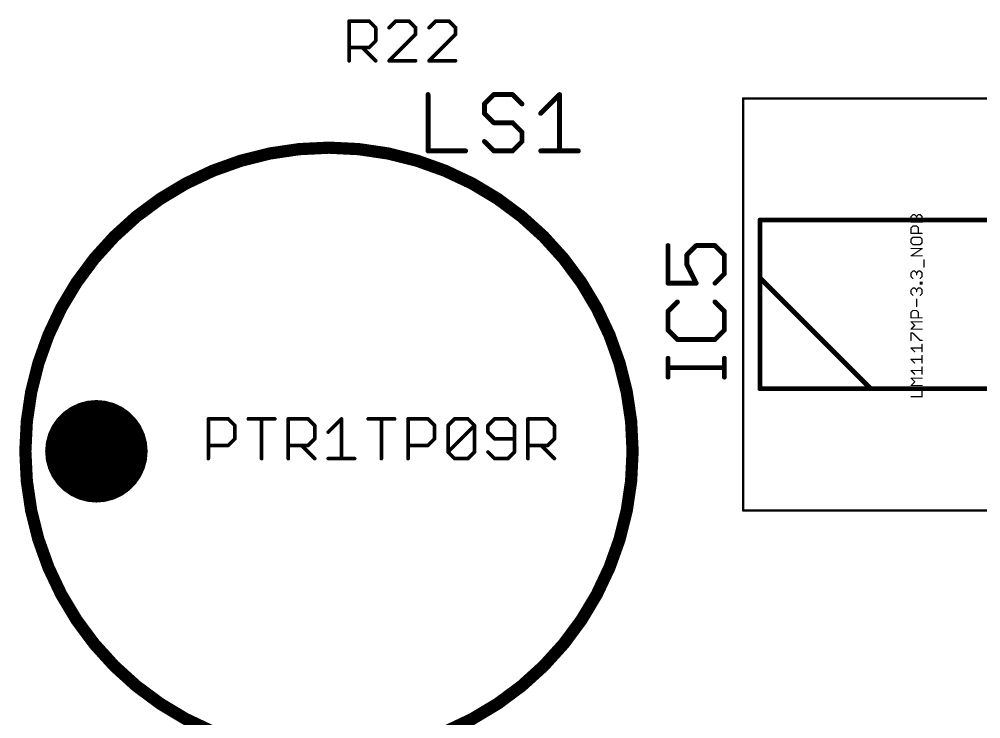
# Model space of a CAD drawing. Extents: x 2 to 123, y -4 to 52.
# Drawn here: x 74.09 to 94.04, y 11.72 to 26.24 of the extents above; entities that cross this region are included whole.
import ezdxf

# ---------------------------------------------------------------- set-up
doc = ezdxf.new("R2010")
doc.units = 0
for name, color, linetype in [('25', 253, 'CONTINUOUS'), ('27', 253, 'CONTINUOUS'), ('41', 12, 'CONTINUOUS'), ('51', 253, 'CONTINUOUS')]:
    doc.layers.add(name, color=color, linetype=linetype)

msp = doc.modelspace()

# ---------------------------------------------------------------- linework, layer by layer
at = {"layer": '25'}
for points, const_width in [([(80.9371, 25.3746), (80.9371, 26.1991)], 0.0762), ([(80.9371, 26.1991), (81.3494, 26.1991)], 0.0762), ([(81.3494, 26.1991), (81.4868, 26.0617)], 0.0762), ([(81.9032, 26.1991), (81.7658, 26.0617)], 0.0762), ([(82.1781, 26.1991), (81.9032, 26.1991)], 0.0762), ([(82.3155, 26.0617), (82.1781, 26.1991)], 0.0762), ([(82.7319, 26.1991), (82.5945, 26.0617)], 0.0762), ([(83.0068, 26.1991), (82.7319, 26.1991)], 0.0762), ([(83.1442, 26.0617), (83.0068, 26.1991)], 0.0762), ([(81.4868, 26.0617), (81.4868, 25.7869)], 0.0762), ([(81.7658, 25.3746), (82.3155, 25.9243)], 0.0762), ([(82.3155, 25.9243), (82.3155, 26.0617)], 0.0762), ([(82.5945, 25.3746), (83.1442, 25.9243)], 0.0762), ([(83.1442, 25.9243), (83.1442, 26.0617)], 0.0762), ([(81.4868, 25.7869), (81.3494, 25.6494)], 0.0762), ([(81.3494, 25.6494), (80.9371, 25.6494)], 0.0762), ([(81.2119, 25.6494), (81.4868, 25.3746)], 0.0762), ([(82.3155, 25.3746), (81.7658, 25.3746)], 0.0762), ([(83.1442, 25.3746), (82.5945, 25.3746)], 0.0762), ([(82.5737, 24.6742), (82.5737, 23.5048)], 0.1016), ([(83.938, 24.6742), (83.7431, 24.4793)], 0.1016), ([(84.3278, 24.6742), (83.938, 24.6742)], 0.1016), ([(84.5227, 24.4793), (84.3278, 24.6742)], 0.1016), ([(84.9125, 24.2844), (85.3023, 24.6742)], 0.1016), ([(85.3023, 24.6742), (85.3023, 23.5048)], 0.1016), ([(83.7431, 24.4793), (83.7431, 24.2844)], 0.1016), ([(83.7431, 24.2844), (83.938, 24.0895)], 0.1016), ([(83.938, 24.0895), (84.3278, 24.0895)], 0.1016), ([(84.3278, 24.0895), (84.5227, 23.8946)], 0.1016), ([(84.5227, 23.8946), (84.5227, 23.6997)], 0.1016), ([(83.938, 23.5048), (83.7431, 23.6997)], 0.1016), ([(84.5227, 23.6997), (84.3278, 23.5048)], 0.1016), ([(82.5737, 23.5048), (83.3533, 23.5048)], 0.1016), ([(84.3278, 23.5048), (83.938, 23.5048)], 0.1016), ([(84.9125, 23.5048), (85.6921, 23.5048)], 0.1016), ([(87.5528, 21.5402), (87.5528, 20.7606)], 0.1016), ([(87.9426, 21.3453), (88.1375, 21.5402)], 0.1016), ([(88.1375, 21.5402), (88.5273, 21.5402)], 0.1016), ([(88.5273, 21.5402), (88.7222, 21.3453)], 0.1016), ([(87.9426, 21.1504), (87.9426, 21.3453)], 0.1016), ([(88.7222, 21.3453), (88.7222, 20.9555)], 0.1016), ([(88.1375, 20.7606), (87.9426, 21.1504)], 0.1016), ([(88.7222, 20.9555), (88.5273, 20.7606)], 0.1016), ([(87.5528, 20.7606), (88.1375, 20.7606)], 0.1016), ([(87.7477, 20.3708), (87.5528, 20.1759)], 0.1016), ([(88.7222, 20.1759), (88.5273, 20.3708)], 0.1016), ([(87.5528, 20.1759), (87.5528, 19.7861)], 0.1016), ([(88.7222, 19.7861), (88.7222, 20.1759)], 0.1016), ([(87.5528, 19.7861), (87.7477, 19.5912)], 0.1016), ([(88.5273, 19.5912), (88.7222, 19.7861)], 0.1016), ([(87.7477, 19.5912), (88.5273, 19.5912)], 0.1016), ([(87.5528, 18.8116), (87.5528, 19.2014)], 0.1016), ([(88.7222, 18.8116), (88.7222, 19.2014)], 0.1016), ([(88.7222, 19.0065), (87.5528, 19.0065)], 0.1016)]:
    msp.add_lwpolyline(points, dxfattribs=dict(at, const_width=const_width))
for points, const_width in [([(80.9371, 26.2182, 1), (80.9371, 26.1801)], 0.0381), ([(80.9561, 26.1991, 1), (80.9181, 26.1991)], 0.0381), ([(81.3628, 26.2126, 1), (81.3359, 26.1856)], 0.0381), ([(81.3494, 26.1801, 1), (81.3494, 26.2182)], 0.0381), ([(81.9032, 26.2182, 1), (81.9032, 26.1801)], 0.0381), ([(81.9167, 26.1856, 1), (81.8898, 26.2126)], 0.0381), ([(82.1915, 26.2126, 1), (82.1646, 26.1856)], 0.0381), ([(82.1781, 26.1801, 1), (82.1781, 26.2182)], 0.0381), ([(82.7319, 26.2182, 1), (82.7319, 26.1801)], 0.0381), ([(82.7454, 26.1856, 1), (82.7185, 26.2126)], 0.0381), ([(83.0202, 26.2126, 1), (82.9933, 26.1856)], 0.0381), ([(83.0068, 26.1801, 1), (83.0068, 26.2182)], 0.0381), ([(81.5058, 26.0617, 1), (81.4677, 26.0617)], 0.0381), ([(81.4733, 26.0482, 1), (81.5002, 26.0752)], 0.0381), ([(81.7523, 26.0752, 1), (81.7793, 26.0482)], 0.0381), ([(82.3345, 26.0617, 1), (82.2964, 26.0617)], 0.0381), ([(82.2964, 25.9243, 1), (82.3345, 25.9243)], 0.0381), ([(82.302, 26.0482, 1), (82.3289, 26.0752)], 0.0381), ([(82.3289, 25.9108, 1), (82.302, 25.9377)], 0.0381), ([(82.581, 26.0752, 1), (82.608, 26.0482)], 0.0381), ([(83.1632, 26.0617, 1), (83.1251, 26.0617)], 0.0381), ([(83.1251, 25.9243, 1), (83.1632, 25.9243)], 0.0381), ([(83.1307, 26.0482, 1), (83.1577, 26.0752)], 0.0381), ([(83.1577, 25.9108, 1), (83.1307, 25.9377)], 0.0381), ([(81.4677, 25.7869, 1), (81.5058, 25.7869)], 0.0381), ([(81.5002, 25.7734, 1), (81.4733, 25.8003)], 0.0381), ([(80.9371, 25.6685, 1), (80.9371, 25.6304)], 0.0381), ([(81.2254, 25.6629, 1), (81.1985, 25.636)], 0.0381), ([(81.3359, 25.6629, 1), (81.3628, 25.636)], 0.0381), ([(81.3494, 25.6304, 1), (81.3494, 25.6685)], 0.0381), ([(80.9181, 25.3746, 1), (80.9561, 25.3746)], 0.0381), ([(81.4733, 25.3611, 1), (81.5002, 25.3881)], 0.0381), ([(81.7658, 25.3937, 1), (81.7658, 25.3556)], 0.0381), ([(81.7523, 25.3881, 1), (81.7793, 25.3611)], 0.0381), ([(82.3155, 25.3556, 1), (82.3155, 25.3937)], 0.0381), ([(82.5945, 25.3937, 1), (82.5945, 25.3556)], 0.0381), ([(82.581, 25.3881, 1), (82.608, 25.3611)], 0.0381), ([(83.1442, 25.3556, 1), (83.1442, 25.3937)], 0.0381), ([(82.5991, 24.6742, 1), (82.5483, 24.6742)], 0.0508), ([(83.938, 24.6996, 1), (83.938, 24.6488)], 0.0508), ([(83.956, 24.6562, 1), (83.92, 24.6922)], 0.0508), ([(84.3458, 24.6922, 1), (84.3098, 24.6562)], 0.0508), ([(84.3278, 24.6488, 1), (84.3278, 24.6996)], 0.0508), ([(85.3277, 24.6742, 1), (85.2769, 24.6742)], 0.0508), ([(85.3203, 24.6562, 1), (85.2843, 24.6922)], 0.0508), ([(83.7251, 24.4973, 1), (83.7611, 24.4613)], 0.0508), ([(83.7685, 24.4793, 1), (83.7177, 24.4793)], 0.0508), ([(84.5047, 24.4613, 1), (84.5407, 24.4973)], 0.0508), ([(83.7611, 24.3024, 1), (83.7251, 24.2664)], 0.0508), ([(83.7177, 24.2844, 1), (83.7685, 24.2844)], 0.0508), ([(84.8945, 24.3024, 1), (84.9305, 24.2664)], 0.0508), ([(83.938, 24.1149, 1), (83.938, 24.0641)], 0.0508), ([(83.92, 24.0715, 1), (83.956, 24.1075)], 0.0508), ([(84.3458, 24.1075, 1), (84.3098, 24.0715)], 0.0508), ([(84.3278, 24.0641, 1), (84.3278, 24.1149)], 0.0508), ([(84.5481, 23.8946, 1), (84.4973, 23.8946)], 0.0508), ([(83.7611, 23.7177, 1), (83.7251, 23.6817)], 0.0508), ([(84.5047, 23.8766, 1), (84.5407, 23.9126)], 0.0508), ([(84.5407, 23.6817, 1), (84.5047, 23.7177)], 0.0508), ([(80.518, 10.972, 1), (80.518, 23.572, 1), (80.518, 10.972)], 0.254), ([(82.5737, 23.5302, 1), (82.5737, 23.4794)], 0.0508), ([(83.3533, 23.4794, 1), (83.3533, 23.5302)], 0.0508), ([(83.938, 23.5302, 1), (83.938, 23.4794)], 0.0508), ([(83.92, 23.4868, 1), (83.956, 23.5228)], 0.0508), ([(84.3098, 23.5228, 1), (84.3458, 23.4868)], 0.0508), ([(84.3278, 23.4794, 1), (84.3278, 23.5302)], 0.0508), ([(84.4973, 23.6997, 1), (84.5481, 23.6997)], 0.0508), ([(84.9125, 23.5302, 1), (84.9125, 23.4794)], 0.0508), ([(85.6921, 23.4794, 1), (85.6921, 23.5302)], 0.0508), ([(82.5483, 23.5048, 1), (82.5991, 23.5048)], 0.0508), ([(85.2769, 23.5048, 1), (85.3277, 23.5048)], 0.0508), ([(87.5782, 21.5402, 1), (87.5274, 21.5402)], 0.0508), ([(88.1375, 21.5656, 1), (88.1375, 21.5148)], 0.0508), ([(88.1555, 21.5222, 1), (88.1195, 21.5582)], 0.0508), ([(88.5453, 21.5582, 1), (88.5093, 21.5222)], 0.0508), ([(88.5273, 21.5148, 1), (88.5273, 21.5656)], 0.0508), ([(87.9246, 21.3633, 1), (87.9606, 21.3273)], 0.0508), ([(87.968, 21.3453, 1), (87.9172, 21.3453)], 0.0508), ([(88.7476, 21.3453, 1), (88.6968, 21.3453)], 0.0508), ([(88.7042, 21.3273, 1), (88.7402, 21.3633)], 0.0508), ([(87.9653, 21.1618, 1), (87.9199, 21.139)], 0.0508), ([(87.9172, 21.1504, 1), (87.968, 21.1504)], 0.0508), ([(88.6968, 20.9555, 1), (88.7476, 20.9555)], 0.0508), ([(88.7402, 20.9375, 1), (88.7042, 20.9735)], 0.0508), ([(87.5528, 20.786, 1), (87.5528, 20.7352)], 0.0508), ([(87.5274, 20.7606, 1), (87.5782, 20.7606)], 0.0508), ([(88.1148, 20.7492, 1), (88.1602, 20.772)], 0.0508), ([(88.1375, 20.7352, 1), (88.1375, 20.786)], 0.0508), ([(88.5093, 20.7786, 1), (88.5453, 20.7426)], 0.0508), ([(87.7657, 20.3528, 1), (87.7297, 20.3888)], 0.0508), ([(88.5453, 20.3888, 1), (88.5093, 20.3528)], 0.0508), ([(87.5348, 20.1939, 1), (87.5708, 20.1579)], 0.0508), ([(87.5782, 20.1759, 1), (87.5274, 20.1759)], 0.0508), ([(88.7476, 20.1759, 1), (88.6968, 20.1759)], 0.0508), ([(88.7042, 20.1579, 1), (88.7402, 20.1939)], 0.0508), ([(87.5708, 19.8041, 1), (87.5348, 19.7681)], 0.0508), ([(87.5274, 19.7861, 1), (87.5782, 19.7861)], 0.0508), ([(88.6968, 19.7861, 1), (88.7476, 19.7861)], 0.0508), ([(88.7402, 19.7681, 1), (88.7042, 19.8041)], 0.0508), ([(87.7477, 19.6166, 1), (87.7477, 19.5658)], 0.0508), ([(87.7297, 19.5732, 1), (87.7657, 19.6092)], 0.0508), ([(88.5093, 19.6092, 1), (88.5453, 19.5732)], 0.0508), ([(88.5273, 19.5658, 1), (88.5273, 19.6166)], 0.0508), ([(87.5782, 19.2014, 1), (87.5274, 19.2014)], 0.0508), ([(88.7476, 19.2014, 1), (88.6968, 19.2014)], 0.0508), ([(87.5528, 19.0319, 1), (87.5528, 18.9811)], 0.0508), ([(88.7222, 18.9811, 1), (88.7222, 19.0319)], 0.0508), ([(87.5274, 18.8116, 1), (87.5782, 18.8116)], 0.0508), ([(88.6968, 18.8116, 1), (88.7476, 18.8116)], 0.0508)]:
    msp.add_lwpolyline(points, format="xyb", dxfattribs=dict(at, const_width=const_width))
at = {"layer": '27'}
for points, const_width in [([(92.5955, 22.1427), (92.6336, 22.1808)], 0.0254), ([(92.5955, 22.0283), (92.5955, 22.1427)], 0.0254), ([(92.6336, 22.1808), (92.6718, 22.1808)], 0.0254), ([(92.6718, 22.1808), (92.7099, 22.1427)], 0.0254), ([(92.7099, 22.1427), (92.748, 22.1808)], 0.0254), ([(92.7099, 22.0283), (92.7099, 22.1427)], 0.0254), ([(92.748, 22.1808), (92.7862, 22.1808)], 0.0254), ([(92.7862, 22.1808), (92.8243, 22.1427)], 0.0254), ([(92.8243, 22.1427), (92.8243, 22.0283)], 0.0254), ([(92.8243, 22.0283), (92.5955, 22.0283)], 0.0254), ([(92.5955, 21.9088), (92.6336, 21.947)], 0.0254), ([(92.6336, 21.947), (92.7099, 21.947)], 0.0254), ([(92.7099, 21.947), (92.748, 21.9088)], 0.0254), ([(92.5955, 21.7944), (92.5955, 21.9088)], 0.0254), ([(92.8243, 21.7944), (92.5955, 21.7944)], 0.0254), ([(92.748, 21.9088), (92.748, 21.7944)], 0.0254), ([(92.6336, 21.7131), (92.5955, 21.6749)], 0.0254), ([(92.5955, 21.6749), (92.5955, 21.5987)], 0.0254), ([(92.5955, 21.5987), (92.6336, 21.5605)], 0.0254), ([(92.7862, 21.7131), (92.6336, 21.7131)], 0.0254), ([(92.6336, 21.5605), (92.7862, 21.5605)], 0.0254), ([(92.8243, 21.6749), (92.7862, 21.7131)], 0.0254), ([(92.7862, 21.5605), (92.8243, 21.5987)], 0.0254), ([(92.8243, 21.5987), (92.8243, 21.6749)], 0.0254), ([(92.5955, 21.3267), (92.8243, 21.4792)], 0.0254), ([(92.8243, 21.4792), (92.5955, 21.4792)], 0.0254), ([(92.8243, 21.3267), (92.5955, 21.3267)], 0.0254), ([(92.8624, 21.0928), (92.8624, 21.2453)], 0.0254), ([(92.5955, 20.9733), (92.6336, 21.0114)], 0.0254), ([(92.5955, 20.897), (92.5955, 20.9733)], 0.0254), ([(92.6336, 21.0114), (92.6718, 21.0114)], 0.0254), ([(92.6718, 21.0114), (92.7099, 20.9733)], 0.0254), ([(92.7099, 20.9733), (92.748, 21.0114)], 0.0254), ([(92.7099, 20.9733), (92.7099, 20.9352)], 0.0254), ([(92.748, 21.0114), (92.7862, 21.0114)], 0.0254), ([(92.7862, 21.0114), (92.8243, 20.9733)], 0.0254), ([(92.8243, 20.9733), (92.8243, 20.897)], 0.0254), ([(92.6336, 20.8589), (92.5955, 20.897)], 0.0254), ([(92.8243, 20.897), (92.7862, 20.8589)], 0.0254), ([(92.7862, 20.742), (92.7862, 20.7801)], 0.0254), ([(92.7862, 20.7801), (92.8243, 20.7801)], 0.0254), ([(92.8243, 20.742), (92.7862, 20.742)], 0.0254), ([(92.8243, 20.7801), (92.8243, 20.742)], 0.0254), ([(92.5955, 20.6225), (92.6336, 20.6606)], 0.0254), ([(92.5955, 20.5462), (92.5955, 20.6225)], 0.0254), ([(92.6336, 20.5081), (92.5955, 20.5462)], 0.0254), ([(92.6336, 20.6606), (92.6718, 20.6606)], 0.0254), ([(92.6718, 20.6606), (92.7099, 20.6225)], 0.0254), ([(92.7099, 20.6225), (92.748, 20.6606)], 0.0254), ([(92.7099, 20.6225), (92.7099, 20.5844)], 0.0254), ([(92.748, 20.6606), (92.7862, 20.6606)], 0.0254), ([(92.7862, 20.6606), (92.8243, 20.6225)], 0.0254), ([(92.8243, 20.5462), (92.7862, 20.5081)], 0.0254), ([(92.8243, 20.6225), (92.8243, 20.5462)], 0.0254), ([(92.7099, 20.2742), (92.7099, 20.4267)], 0.0254), ([(92.5955, 20.1547), (92.6336, 20.1929)], 0.0254), ([(92.5955, 20.0403), (92.5955, 20.1547)], 0.0254), ([(92.6336, 20.1929), (92.7099, 20.1929)], 0.0254), ([(92.7099, 20.1929), (92.748, 20.1547)], 0.0254), ([(92.748, 20.1547), (92.748, 20.0403)], 0.0254), ([(92.8243, 20.0403), (92.5955, 20.0403)], 0.0254), ([(92.6718, 19.8827), (92.5955, 19.959)], 0.0254), ([(92.5955, 19.959), (92.8243, 19.959)], 0.0254), ([(92.5955, 19.8065), (92.6718, 19.8827)], 0.0254), ([(92.8243, 19.8065), (92.5955, 19.8065)], 0.0254), ([(92.5955, 19.5726), (92.5955, 19.7251)], 0.0254), ([(92.5955, 19.7251), (92.6336, 19.7251)], 0.0254), ([(92.6336, 19.7251), (92.7862, 19.5726)], 0.0254), ([(92.7862, 19.5726), (92.8243, 19.5726)], 0.0254), ([(92.6718, 19.3387), (92.5955, 19.415)], 0.0254), ([(92.5955, 19.415), (92.8243, 19.415)], 0.0254), ([(92.8243, 19.3387), (92.8243, 19.4912)], 0.0254), ([(92.6718, 19.1048), (92.5955, 19.1811)], 0.0254), ([(92.5955, 19.1811), (92.8243, 19.1811)], 0.0254), ([(92.8243, 19.1048), (92.8243, 19.2574)], 0.0254), ([(92.6718, 18.871), (92.5955, 18.9472)], 0.0254), ([(92.5955, 18.9472), (92.8243, 18.9472)], 0.0254), ([(92.8243, 18.871), (92.8243, 19.0235)], 0.0254), ([(92.6718, 18.7133), (92.5955, 18.7896)], 0.0254), ([(92.5955, 18.7896), (92.8243, 18.7896)], 0.0254), ([(92.5955, 18.6371), (92.6718, 18.7133)], 0.0254), ([(92.8243, 18.6371), (92.5955, 18.6371)], 0.0254), ([(92.8243, 18.4032), (92.8243, 18.5557)], 0.0254), ([(92.5955, 18.4032), (92.8243, 18.4032)], 0.0254), ([(78.0161, 17.1196), (78.0161, 17.9441)], 0.0762), ([(78.0161, 17.9441), (78.4284, 17.9441)], 0.0762), ([(78.4284, 17.9441), (78.5658, 17.8067)], 0.0762), ([(78.8448, 17.9441), (79.3945, 17.9441)], 0.0762), ([(79.1196, 17.1196), (79.1196, 17.9441)], 0.0762), ([(79.6735, 17.1196), (79.6735, 17.9441)], 0.0762), ([(79.6735, 17.9441), (80.0858, 17.9441)], 0.0762), ([(80.0858, 17.9441), (80.2232, 17.8067)], 0.0762), ([(80.5022, 17.6693), (80.7771, 17.9441)], 0.0762), ([(80.7771, 17.9441), (80.7771, 17.1196)], 0.0762), ([(81.3309, 17.9441), (81.8806, 17.9441)], 0.0762), ([(81.6058, 17.1196), (81.6058, 17.9441)], 0.0762), ([(82.1596, 17.1196), (82.1596, 17.9441)], 0.0762), ([(82.1596, 17.9441), (82.5719, 17.9441)], 0.0762), ([(82.5719, 17.9441), (82.7093, 17.8067)], 0.0762), ([(82.9883, 17.8067), (83.1258, 17.9441)], 0.0762), ([(83.1258, 17.9441), (83.4006, 17.9441)], 0.0762), ([(83.4006, 17.9441), (83.538, 17.8067)], 0.0762), ([(83.9545, 17.9441), (83.817, 17.8067)], 0.0762), ([(84.2293, 17.9441), (83.9545, 17.9441)], 0.0762), ([(84.3667, 17.8067), (84.2293, 17.9441)], 0.0762), ([(84.6458, 17.1196), (84.6458, 17.9441)], 0.0762), ([(84.6458, 17.9441), (85.058, 17.9441)], 0.0762), ([(85.058, 17.9441), (85.1954, 17.8067)], 0.0762), ([(78.5658, 17.8067), (78.5658, 17.5319)], 0.0762), ([(80.2232, 17.8067), (80.2232, 17.5319)], 0.0762), ([(82.7093, 17.8067), (82.7093, 17.5319)], 0.0762), ([(82.9883, 17.257), (82.9883, 17.8067)], 0.0762), ([(82.9883, 17.257), (83.538, 17.8067)], 0.0762), ([(83.538, 17.8067), (83.538, 17.257)], 0.0762), ([(83.817, 17.8067), (83.817, 17.6693)], 0.0762), ([(84.3667, 17.257), (84.3667, 17.8067)], 0.0762), ([(85.1954, 17.8067), (85.1954, 17.5319)], 0.0762), ([(78.5658, 17.5319), (78.4284, 17.3944)], 0.0762), ([(80.2232, 17.5319), (80.0858, 17.3944)], 0.0762), ([(82.7093, 17.5319), (82.5719, 17.3944)], 0.0762), ([(83.817, 17.6693), (83.9545, 17.5319)], 0.0762), ([(83.9545, 17.5319), (84.3667, 17.5319)], 0.0762), ([(85.1954, 17.5319), (85.058, 17.3944)], 0.0762), ([(78.4284, 17.3944), (78.0161, 17.3944)], 0.0762), ([(80.0858, 17.3944), (79.6735, 17.3944)], 0.0762), ([(79.9483, 17.3944), (80.2232, 17.1196)], 0.0762), ([(82.5719, 17.3944), (82.1596, 17.3944)], 0.0762), ([(85.058, 17.3944), (84.6458, 17.3944)], 0.0762), ([(84.9206, 17.3944), (85.1954, 17.1196)], 0.0762), ([(83.1258, 17.1196), (82.9883, 17.257)], 0.0762), ([(83.538, 17.257), (83.4006, 17.1196)], 0.0762), ([(83.817, 17.257), (83.9545, 17.1196)], 0.0762), ([(84.2293, 17.1196), (84.3667, 17.257)], 0.0762), ([(80.5022, 17.1196), (81.0519, 17.1196)], 0.0762), ([(83.4006, 17.1196), (83.1258, 17.1196)], 0.0762), ([(83.9545, 17.1196), (84.2293, 17.1196)], 0.0762)]:
    msp.add_lwpolyline(points, dxfattribs=dict(at, const_width=const_width))
for points, const_width in [([(92.591, 22.1472, 1), (92.6, 22.1382)], 0.0127), ([(92.6019, 22.1427, 1), (92.5892, 22.1427)], 0.0127), ([(92.6336, 22.1872, 1), (92.6336, 22.1745)], 0.0127), ([(92.6381, 22.1763, 1), (92.6291, 22.1853)], 0.0127), ([(92.6763, 22.1853, 1), (92.6673, 22.1763)], 0.0127), ([(92.6718, 22.1745, 1), (92.6718, 22.1872)], 0.0127), ([(92.7163, 22.1427, 1), (92.7036, 22.1427)], 0.0127), ([(92.7054, 22.1472, 1), (92.7144, 22.1382)], 0.0127), ([(92.7054, 22.1382, 1), (92.7144, 22.1472)], 0.0127), ([(92.748, 22.1872, 1), (92.748, 22.1745)], 0.0127), ([(92.7525, 22.1763, 1), (92.7435, 22.1853)], 0.0127), ([(92.7907, 22.1853, 1), (92.7817, 22.1763)], 0.0127), ([(92.7862, 22.1745, 1), (92.7862, 22.1872)], 0.0127), ([(92.8307, 22.1427, 1), (92.818, 22.1427)], 0.0127), ([(92.8198, 22.1382, 1), (92.8288, 22.1472)], 0.0127), ([(92.5955, 22.0347, 1), (92.5955, 22.022)], 0.0127), ([(92.5892, 22.0283, 1), (92.6019, 22.0283)], 0.0127), ([(92.6336, 21.9533, 1), (92.6336, 21.9406)], 0.0127), ([(92.6381, 21.9425, 1), (92.6291, 21.9514)], 0.0127), ([(92.7036, 22.0283, 1), (92.7163, 22.0283)], 0.0127), ([(92.7144, 21.9514, 1), (92.7054, 21.9425)], 0.0127), ([(92.7099, 21.9406, 1), (92.7099, 21.9533)], 0.0127), ([(92.818, 22.0283, 1), (92.8307, 22.0283)], 0.0127), ([(92.8243, 22.022, 1), (92.8243, 22.0347)], 0.0127), ([(92.591, 21.9133, 1), (92.6, 21.9043)], 0.0127), ([(92.5955, 21.8008, 1), (92.5955, 21.7881)], 0.0127), ([(92.6019, 21.9088, 1), (92.5892, 21.9088)], 0.0127), ([(92.5892, 21.7944, 1), (92.6019, 21.7944)], 0.0127), ([(92.7544, 21.9088, 1), (92.7417, 21.9088)], 0.0127), ([(92.7417, 21.7944, 1), (92.7544, 21.7944)], 0.0127), ([(92.7435, 21.9043, 1), (92.7525, 21.9133)], 0.0127), ([(92.8243, 21.7881, 1), (92.8243, 21.8008)], 0.0127), ([(92.591, 21.6794, 1), (92.6, 21.6705)], 0.0127), ([(92.6, 21.6032, 1), (92.591, 21.5942)], 0.0127), ([(92.6019, 21.6749, 1), (92.5892, 21.6749)], 0.0127), ([(92.5892, 21.5987, 1), (92.6019, 21.5987)], 0.0127), ([(92.6336, 21.7194, 1), (92.6336, 21.7067)], 0.0127), ([(92.6336, 21.5669, 1), (92.6336, 21.5542)], 0.0127), ([(92.6381, 21.7086, 1), (92.6291, 21.7176)], 0.0127), ([(92.6291, 21.5561, 1), (92.6381, 21.565)], 0.0127), ([(92.7907, 21.7176, 1), (92.7817, 21.7086)], 0.0127), ([(92.7817, 21.565, 1), (92.7907, 21.5561)], 0.0127), ([(92.7862, 21.7067, 1), (92.7862, 21.7194)], 0.0127), ([(92.7862, 21.5542, 1), (92.7862, 21.5669)], 0.0127), ([(92.8307, 21.6749, 1), (92.818, 21.6749)], 0.0127), ([(92.818, 21.5987, 1), (92.8307, 21.5987)], 0.0127), ([(92.8198, 21.6705, 1), (92.8288, 21.6794)], 0.0127), ([(92.8288, 21.5942, 1), (92.8198, 21.6032)], 0.0127), ([(92.5955, 21.4855, 1), (92.5955, 21.4728)], 0.0127), ([(92.8278, 21.4739, 1), (92.8208, 21.4845)], 0.0127), ([(92.8243, 21.4728, 1), (92.8243, 21.4855)], 0.0127), ([(92.5955, 21.333, 1), (92.5955, 21.3203)], 0.0127), ([(92.592, 21.332, 1), (92.599, 21.3214)], 0.0127), ([(92.8243, 21.3203, 1), (92.8243, 21.333)], 0.0127), ([(92.8688, 21.2453, 1), (92.8561, 21.2453)], 0.0127), ([(92.591, 20.9778, 1), (92.6, 20.9688)], 0.0127), ([(92.6019, 20.9733, 1), (92.5892, 20.9733)], 0.0127), ([(92.6336, 21.0178, 1), (92.6336, 21.0051)], 0.0127), ([(92.6381, 21.007, 1), (92.6291, 21.0159)], 0.0127), ([(92.6763, 21.0159, 1), (92.6673, 21.007)], 0.0127), ([(92.6718, 21.0051, 1), (92.6718, 21.0178)], 0.0127), ([(92.7163, 20.9733, 1), (92.7036, 20.9733)], 0.0127), ([(92.7054, 20.9778, 1), (92.7144, 20.9688)], 0.0127), ([(92.7054, 20.9688, 1), (92.7144, 20.9778)], 0.0127), ([(92.748, 21.0178, 1), (92.748, 21.0051)], 0.0127), ([(92.7525, 21.007, 1), (92.7435, 21.0159)], 0.0127), ([(92.7907, 21.0159, 1), (92.7817, 21.007)], 0.0127), ([(92.7862, 21.0051, 1), (92.7862, 21.0178)], 0.0127), ([(92.8307, 20.9733, 1), (92.818, 20.9733)], 0.0127), ([(92.8198, 20.9688, 1), (92.8288, 20.9778)], 0.0127), ([(92.8561, 21.0928, 1), (92.8688, 21.0928)], 0.0127), ([(92.6, 20.9015, 1), (92.591, 20.8926)], 0.0127), ([(92.5892, 20.897, 1), (92.6019, 20.897)], 0.0127), ([(92.6291, 20.8544, 1), (92.6381, 20.8634)], 0.0127), ([(92.7036, 20.9352, 1), (92.7163, 20.9352)], 0.0127), ([(92.7925, 20.7801, 1), (92.7798, 20.7801)], 0.0127), ([(92.7817, 20.8634, 1), (92.7907, 20.8544)], 0.0127), ([(92.7862, 20.7865, 1), (92.7862, 20.7738)], 0.0127), ([(92.7862, 20.7483, 1), (92.7862, 20.7356)], 0.0127), ([(92.818, 20.897, 1), (92.8307, 20.897)], 0.0127), ([(92.8307, 20.7801, 1), (92.818, 20.7801)], 0.0127), ([(92.8288, 20.8926, 1), (92.8198, 20.9015)], 0.0127), ([(92.8243, 20.7738, 1), (92.8243, 20.7865)], 0.0127), ([(92.8243, 20.7356, 1), (92.8243, 20.7483)], 0.0127), ([(92.591, 20.627, 1), (92.6, 20.618)], 0.0127), ([(92.6, 20.5507, 1), (92.591, 20.5417)], 0.0127), ([(92.6019, 20.6225, 1), (92.5892, 20.6225)], 0.0127), ([(92.5892, 20.5462, 1), (92.6019, 20.5462)], 0.0127), ([(92.6336, 20.667, 1), (92.6336, 20.6543)], 0.0127), ([(92.6381, 20.6561, 1), (92.6291, 20.6651)], 0.0127), ([(92.6763, 20.6651, 1), (92.6673, 20.6561)], 0.0127), ([(92.6718, 20.6543, 1), (92.6718, 20.667)], 0.0127), ([(92.7163, 20.6225, 1), (92.7036, 20.6225)], 0.0127), ([(92.7054, 20.627, 1), (92.7144, 20.618)], 0.0127), ([(92.7036, 20.5844, 1), (92.7163, 20.5844)], 0.0127), ([(92.7054, 20.618, 1), (92.7144, 20.627)], 0.0127), ([(92.748, 20.667, 1), (92.748, 20.6543)], 0.0127), ([(92.7525, 20.6561, 1), (92.7435, 20.6651)], 0.0127), ([(92.7798, 20.742, 1), (92.7925, 20.742)], 0.0127), ([(92.7907, 20.6651, 1), (92.7817, 20.6561)], 0.0127), ([(92.7862, 20.6543, 1), (92.7862, 20.667)], 0.0127), ([(92.818, 20.742, 1), (92.8307, 20.742)], 0.0127), ([(92.8307, 20.6225, 1), (92.818, 20.6225)], 0.0127), ([(92.818, 20.5462, 1), (92.8307, 20.5462)], 0.0127), ([(92.8198, 20.618, 1), (92.8288, 20.627)], 0.0127), ([(92.8288, 20.5417, 1), (92.8198, 20.5507)], 0.0127), ([(92.6291, 20.5036, 1), (92.6381, 20.5126)], 0.0127), ([(92.7163, 20.4267, 1), (92.7036, 20.4267)], 0.0127), ([(92.7817, 20.5126, 1), (92.7907, 20.5036)], 0.0127), ([(92.591, 20.1592, 1), (92.6, 20.1502)], 0.0127), ([(92.6019, 20.1547, 1), (92.5892, 20.1547)], 0.0127), ([(92.6336, 20.1992, 1), (92.6336, 20.1865)], 0.0127), ([(92.6381, 20.1884, 1), (92.6291, 20.1974)], 0.0127), ([(92.7036, 20.2742, 1), (92.7163, 20.2742)], 0.0127), ([(92.7144, 20.1974, 1), (92.7054, 20.1884)], 0.0127), ([(92.7099, 20.1865, 1), (92.7099, 20.1992)], 0.0127), ([(92.7544, 20.1547, 1), (92.7417, 20.1547)], 0.0127), ([(92.7435, 20.1502, 1), (92.7525, 20.1592)], 0.0127), ([(92.5955, 20.0467, 1), (92.5955, 20.034)], 0.0127), ([(92.6, 19.9635, 1), (92.591, 19.9545)], 0.0127), ([(92.5955, 19.9653, 1), (92.5955, 19.9526)], 0.0127), ([(92.5892, 20.0403, 1), (92.6019, 20.0403)], 0.0127), ([(92.7417, 20.0403, 1), (92.7544, 20.0403)], 0.0127), ([(92.8243, 20.034, 1), (92.8243, 20.0467)], 0.0127), ([(92.8243, 19.9526, 1), (92.8243, 19.9653)], 0.0127), ([(92.5955, 19.8128, 1), (92.5955, 19.8001)], 0.0127), ([(92.591, 19.811, 1), (92.6, 19.802)], 0.0127), ([(92.6763, 19.8782, 1), (92.6673, 19.8872)], 0.0127), ([(92.6673, 19.8782, 1), (92.6763, 19.8872)], 0.0127), ([(92.8243, 19.8001, 1), (92.8243, 19.8128)], 0.0127), ([(92.5955, 19.7315, 1), (92.5955, 19.7188)], 0.0127), ([(92.6019, 19.7251, 1), (92.5892, 19.7251)], 0.0127), ([(92.5892, 19.5726, 1), (92.6019, 19.5726)], 0.0127), ([(92.6381, 19.7296, 1), (92.6291, 19.7206)], 0.0127), ([(92.6336, 19.7188, 1), (92.6336, 19.7315)], 0.0127), ([(92.7862, 19.5789, 1), (92.7862, 19.5662)], 0.0127), ([(92.7817, 19.5681, 1), (92.7907, 19.5771)], 0.0127), ([(92.8243, 19.5662, 1), (92.8243, 19.5789)], 0.0127), ([(92.6, 19.4195, 1), (92.591, 19.4105)], 0.0127), ([(92.5955, 19.4213, 1), (92.5955, 19.4086)], 0.0127), ([(92.8307, 19.4912, 1), (92.818, 19.4912)], 0.0127), ([(92.8243, 19.4086, 1), (92.8243, 19.4213)], 0.0127), ([(92.6, 19.1856, 1), (92.591, 19.1766)], 0.0127), ([(92.5955, 19.1874, 1), (92.5955, 19.1747)], 0.0127), ([(92.6673, 19.3342, 1), (92.6763, 19.3432)], 0.0127), ([(92.818, 19.3387, 1), (92.8307, 19.3387)], 0.0127), ([(92.8307, 19.2574, 1), (92.818, 19.2574)], 0.0127), ([(92.8243, 19.1747, 1), (92.8243, 19.1874)], 0.0127), ([(92.5955, 18.9536, 1), (92.5955, 18.9409)], 0.0127), ([(92.6, 18.9517, 1), (92.591, 18.9427)], 0.0127), ([(92.6673, 19.1003, 1), (92.6763, 19.1093)], 0.0127), ([(92.818, 19.1048, 1), (92.8307, 19.1048)], 0.0127), ([(92.8307, 19.0235, 1), (92.818, 19.0235)], 0.0127), ([(92.8243, 18.9409, 1), (92.8243, 18.9536)], 0.0127), ([(92.5955, 18.796, 1), (92.5955, 18.7832)], 0.0127), ([(92.6, 18.7941, 1), (92.591, 18.7851)], 0.0127), ([(92.6673, 18.8665, 1), (92.6763, 18.8754)], 0.0127), ([(92.818, 18.871, 1), (92.8307, 18.871)], 0.0127), ([(92.8243, 18.7832, 1), (92.8243, 18.796)], 0.0127), ([(92.5955, 18.6434, 1), (92.5955, 18.6307)], 0.0127), ([(92.591, 18.6416, 1), (92.6, 18.6326)], 0.0127), ([(92.6763, 18.7088, 1), (92.6673, 18.7178)], 0.0127), ([(92.6673, 18.7088, 1), (92.6763, 18.7178)], 0.0127), ([(92.8307, 18.5557, 1), (92.818, 18.5557)], 0.0127), ([(92.8243, 18.6307, 1), (92.8243, 18.6434)], 0.0127), ([(92.5955, 18.4095, 1), (92.5955, 18.3968)], 0.0127), ([(92.818, 18.4032, 1), (92.8307, 18.4032)], 0.0127), ([(92.8243, 18.3968, 1), (92.8243, 18.4095)], 0.0127), ([(78.0161, 17.9632, 1), (78.0161, 17.9251)], 0.0381), ([(78.0352, 17.9441, 1), (77.9971, 17.9441)], 0.0381), ([(78.4418, 17.9576, 1), (78.4149, 17.9306)], 0.0381), ([(78.4284, 17.9251, 1), (78.4284, 17.9632)], 0.0381), ([(78.8448, 17.9632, 1), (78.8448, 17.9251)], 0.0381), ([(79.1387, 17.9441, 1), (79.1006, 17.9441)], 0.0381), ([(79.3945, 17.9251, 1), (79.3945, 17.9632)], 0.0381), ([(79.6735, 17.9632, 1), (79.6735, 17.9251)], 0.0381), ([(79.6926, 17.9441, 1), (79.6545, 17.9441)], 0.0381), ([(80.0992, 17.9576, 1), (80.0723, 17.9306)], 0.0381), ([(80.0858, 17.9251, 1), (80.0858, 17.9632)], 0.0381), ([(80.7961, 17.9441, 1), (80.758, 17.9441)], 0.0381), ([(80.7905, 17.9306, 1), (80.7636, 17.9576)], 0.0381), ([(81.3309, 17.9632, 1), (81.3309, 17.9251)], 0.0381), ([(81.6248, 17.9441, 1), (81.5867, 17.9441)], 0.0381), ([(81.8806, 17.9251, 1), (81.8806, 17.9632)], 0.0381), ([(82.1596, 17.9632, 1), (82.1596, 17.9251)], 0.0381), ([(82.1787, 17.9441, 1), (82.1406, 17.9441)], 0.0381), ([(82.5854, 17.9576, 1), (82.5584, 17.9306)], 0.0381), ([(82.5719, 17.9251, 1), (82.5719, 17.9632)], 0.0381), ([(83.1258, 17.9632, 1), (83.1258, 17.9251)], 0.0381), ([(83.1392, 17.9306, 1), (83.1123, 17.9576)], 0.0381), ([(83.4141, 17.9576, 1), (83.3871, 17.9306)], 0.0381), ([(83.4006, 17.9251, 1), (83.4006, 17.9632)], 0.0381), ([(83.9545, 17.9632, 1), (83.9545, 17.9251)], 0.0381), ([(83.9679, 17.9306, 1), (83.941, 17.9576)], 0.0381), ([(84.2428, 17.9576, 1), (84.2158, 17.9306)], 0.0381), ([(84.2293, 17.9251, 1), (84.2293, 17.9632)], 0.0381), ([(84.6458, 17.9632, 1), (84.6458, 17.9251)], 0.0381), ([(84.6648, 17.9441, 1), (84.6267, 17.9441)], 0.0381), ([(85.0715, 17.9576, 1), (85.0445, 17.9306)], 0.0381), ([(85.058, 17.9251, 1), (85.058, 17.9632)], 0.0381), ([(78.5848, 17.8067, 1), (78.5467, 17.8067)], 0.0381), ([(78.5523, 17.7932, 1), (78.5792, 17.8202)], 0.0381), ([(80.2422, 17.8067, 1), (80.2041, 17.8067)], 0.0381), ([(80.2097, 17.7932, 1), (80.2367, 17.8202)], 0.0381), ([(82.7283, 17.8067, 1), (82.6903, 17.8067)], 0.0381), ([(82.6958, 17.7932, 1), (82.7228, 17.8202)], 0.0381), ([(82.9749, 17.8202, 1), (83.0018, 17.7932)], 0.0381), ([(83.0074, 17.8067, 1), (82.9693, 17.8067)], 0.0381), ([(83.5571, 17.8067, 1), (83.519, 17.8067)], 0.0381), ([(83.5515, 17.7932, 1), (83.5245, 17.8202)], 0.0381), ([(83.5245, 17.7932, 1), (83.5515, 17.8202)], 0.0381), ([(83.8036, 17.8202, 1), (83.8305, 17.7932)], 0.0381), ([(83.8361, 17.8067, 1), (83.798, 17.8067)], 0.0381), ([(84.3858, 17.8067, 1), (84.3477, 17.8067)], 0.0381), ([(84.3532, 17.7932, 1), (84.3802, 17.8202)], 0.0381), ([(85.2145, 17.8067, 1), (85.1764, 17.8067)], 0.0381), ([(85.1819, 17.7932, 1), (85.2089, 17.8202)], 0.0381), ([(78.5792, 17.5184, 1), (78.5523, 17.5453)], 0.0381), ([(80.2367, 17.5184, 1), (80.2097, 17.5453)], 0.0381), ([(80.4887, 17.6827, 1), (80.5157, 17.6558)], 0.0381), ([(82.7228, 17.5184, 1), (82.6958, 17.5453)], 0.0381), ([(83.8305, 17.6827, 1), (83.8036, 17.6558)], 0.0381), ([(83.798, 17.6693, 1), (83.8361, 17.6693)], 0.0381), ([(83.9545, 17.5509, 1), (83.9545, 17.5128)], 0.0381), ([(83.941, 17.5184, 1), (83.9679, 17.5453)], 0.0381), ([(84.3667, 17.5128, 1), (84.3667, 17.5509)], 0.0381), ([(85.2089, 17.5184, 1), (85.1819, 17.5453)], 0.0381), ([(78.0161, 17.4135, 1), (78.0161, 17.3754)], 0.0381), ([(78.4149, 17.4079, 1), (78.4418, 17.381)], 0.0381), ([(78.4284, 17.3754, 1), (78.4284, 17.4135)], 0.0381), ([(78.5467, 17.5319, 1), (78.5848, 17.5319)], 0.0381), ([(79.6735, 17.4135, 1), (79.6735, 17.3754)], 0.0381), ([(79.9618, 17.4079, 1), (79.9349, 17.381)], 0.0381), ([(80.0723, 17.4079, 1), (80.0992, 17.381)], 0.0381), ([(80.0858, 17.3754, 1), (80.0858, 17.4135)], 0.0381), ([(80.2041, 17.5319, 1), (80.2422, 17.5319)], 0.0381), ([(82.1596, 17.4135, 1), (82.1596, 17.3754)], 0.0381), ([(82.5584, 17.4079, 1), (82.5854, 17.381)], 0.0381), ([(82.5719, 17.3754, 1), (82.5719, 17.4135)], 0.0381), ([(82.6903, 17.5319, 1), (82.7283, 17.5319)], 0.0381), ([(84.6458, 17.4135, 1), (84.6458, 17.3754)], 0.0381), ([(84.9341, 17.4079, 1), (84.9071, 17.381)], 0.0381), ([(85.0445, 17.4079, 1), (85.0715, 17.381)], 0.0381), ([(85.058, 17.3754, 1), (85.058, 17.4135)], 0.0381), ([(85.1764, 17.5319, 1), (85.2145, 17.5319)], 0.0381), ([(83.0018, 17.2705, 1), (82.9749, 17.2435)], 0.0381), ([(82.9749, 17.2705, 1), (83.0018, 17.2435)], 0.0381), ([(82.9693, 17.257, 1), (83.0074, 17.257)], 0.0381), ([(83.519, 17.257, 1), (83.5571, 17.257)], 0.0381), ([(83.5515, 17.2435, 1), (83.5245, 17.2705)], 0.0381), ([(83.8305, 17.2705, 1), (83.8036, 17.2435)], 0.0381), ([(84.3477, 17.257, 1), (84.3858, 17.257)], 0.0381), ([(84.3802, 17.2435, 1), (84.3532, 17.2705)], 0.0381), ([(77.9971, 17.1196, 1), (78.0352, 17.1196)], 0.0381), ([(79.1006, 17.1196, 1), (79.1387, 17.1196)], 0.0381), ([(79.6545, 17.1196, 1), (79.6926, 17.1196)], 0.0381), ([(80.2097, 17.1061, 1), (80.2367, 17.1331)], 0.0381), ([(80.5022, 17.1387, 1), (80.5022, 17.1006)], 0.0381), ([(80.758, 17.1196, 1), (80.7961, 17.1196)], 0.0381), ([(81.0519, 17.1006, 1), (81.0519, 17.1387)], 0.0381), ([(81.5867, 17.1196, 1), (81.6248, 17.1196)], 0.0381), ([(82.1406, 17.1196, 1), (82.1787, 17.1196)], 0.0381), ([(83.1258, 17.1387, 1), (83.1258, 17.1006)], 0.0381), ([(83.1123, 17.1061, 1), (83.1392, 17.1331)], 0.0381), ([(83.3871, 17.1331, 1), (83.4141, 17.1061)], 0.0381), ([(83.4006, 17.1006, 1), (83.4006, 17.1387)], 0.0381), ([(83.9545, 17.1387, 1), (83.9545, 17.1006)], 0.0381), ([(83.941, 17.1061, 1), (83.9679, 17.1331)], 0.0381), ([(84.2158, 17.1331, 1), (84.2428, 17.1061)], 0.0381), ([(84.2293, 17.1006, 1), (84.2293, 17.1387)], 0.0381), ([(84.6267, 17.1196, 1), (84.6648, 17.1196)], 0.0381), ([(85.1819, 17.1061, 1), (85.2089, 17.1331)], 0.0381)]:
    msp.add_lwpolyline(points, format="xyb", dxfattribs=dict(at, const_width=const_width))
at = {"layer": '41', "const_width": 0.127}
for points in [[(75.192, 18.138), (75.0492, 18.038)], [(75.35, 18.2117), (75.192, 18.138)], [(75.2413, 18.161), (76.1427, 18.161)], [(75.5184, 18.2568), (75.35, 18.2117)], [(75.692, 18.272), (75.5184, 18.2568)], [(75.8656, 18.2568), (75.692, 18.272)], [(76.034, 18.2117), (75.8656, 18.2568)], [(76.192, 18.138), (76.034, 18.2117)], [(76.3348, 18.038), (76.192, 18.138)], [(74.926, 17.9148), (74.826, 17.772)], [(74.9205, 17.907), (76.4635, 17.907)], [(75.0492, 18.038), (74.926, 17.9148)], [(75.0452, 18.034), (76.3388, 18.034)], [(76.458, 17.9148), (76.3348, 18.038)], [(76.558, 17.772), (76.458, 17.9148)], [(74.826, 17.772), (74.7523, 17.614)], [(74.8316, 17.78), (76.5524, 17.78)], [(76.6317, 17.614), (76.558, 17.772)], [(74.7523, 17.614), (74.7072, 17.4456)], [(74.7287, 17.526), (76.6553, 17.526)], [(74.7705, 17.653), (76.6135, 17.653)], [(76.6768, 17.4456), (76.6317, 17.614)], [(74.7072, 17.4456), (74.692, 17.272)], [(74.7031, 17.399), (76.6809, 17.399)], [(76.692, 17.272), (76.6768, 17.4456)], [(74.692, 17.272), (74.7072, 17.0984)], [(74.692, 17.272), (76.692, 17.272)], [(74.7031, 17.145), (76.6809, 17.145)], [(74.7072, 17.0984), (74.7523, 16.93)], [(76.6317, 16.93), (76.6768, 17.0984)], [(76.6768, 17.0984), (76.692, 17.272)], [(74.7287, 17.018), (76.6553, 17.018)], [(74.7523, 16.93), (74.826, 16.772)], [(76.558, 16.772), (76.6317, 16.93)], [(74.7705, 16.891), (76.6135, 16.891)], [(74.826, 16.772), (74.926, 16.6292)], [(74.8316, 16.764), (76.5524, 16.764)], [(76.458, 16.6292), (76.558, 16.772)], [(74.9205, 16.637), (76.4635, 16.637)], [(74.926, 16.6292), (75.0492, 16.506)], [(75.0452, 16.51), (76.3388, 16.51)], [(75.0492, 16.506), (75.192, 16.406)], [(76.192, 16.406), (76.3348, 16.506)], [(76.3348, 16.506), (76.458, 16.6292)], [(75.192, 16.406), (75.35, 16.3323)], [(75.2413, 16.383), (76.1427, 16.383)], [(75.35, 16.3323), (75.5184, 16.2872)], [(75.8656, 16.2872), (76.034, 16.3323)], [(76.034, 16.3323), (76.192, 16.406)], [(75.5184, 16.2872), (75.692, 16.272)], [(75.692, 16.272), (75.8656, 16.2872)]]:
    msp.add_lwpolyline(points, dxfattribs=at)
at = {"layer": '41', "const_width": 0.0635}
for points in [[(75.1786, 18.1668, 1), (75.2054, 18.1092)], [(75.2102, 18.112, 1), (75.1738, 18.164)], [(75.2413, 18.1928, 1), (75.2413, 18.1293)], [(75.3418, 18.2424, 1), (75.3582, 18.181)], [(75.3634, 18.1829, 1), (75.3366, 18.2405)], [(75.5156, 18.2884, 1), (75.5211, 18.2252)], [(75.5266, 18.2261, 1), (75.5101, 18.2875)], [(75.6948, 18.3036, 1), (75.6892, 18.2404)], [(75.6948, 18.2404, 1), (75.6892, 18.3036)], [(75.8739, 18.2875, 1), (75.8574, 18.2261)], [(75.8629, 18.2252, 1), (75.8684, 18.2884)], [(76.0474, 18.2405, 1), (76.0206, 18.1829)], [(76.0258, 18.181, 1), (76.0422, 18.2424)], [(76.1427, 18.1293, 1), (76.1427, 18.1928)], [(76.2102, 18.164, 1), (76.1738, 18.112)], [(76.1786, 18.1092, 1), (76.2054, 18.1668)], [(74.9205, 17.9387, 1), (74.9205, 17.8753)], [(74.9035, 17.9372, 1), (74.9484, 17.8923)], [(74.952, 17.8966, 1), (74.8999, 17.933)], [(75.0452, 18.0658, 1), (75.0452, 18.0023)], [(75.031, 18.0641, 1), (75.0674, 18.012)], [(75.0717, 18.0156, 1), (75.0268, 18.0605)], [(76.3572, 18.0605, 1), (76.3123, 18.0156)], [(76.3166, 18.012, 1), (76.353, 18.0641)], [(76.3388, 18.0023, 1), (76.3388, 18.0658)], [(76.4841, 17.933, 1), (76.432, 17.8966)], [(76.4356, 17.8923, 1), (76.4805, 17.9372)], [(76.4635, 17.8753, 1), (76.4635, 17.9387)], [(74.8, 17.7902, 1), (74.852, 17.7538)], [(74.8548, 17.7586, 1), (74.7972, 17.7854)], [(74.8316, 17.8117, 1), (74.8316, 17.7483)], [(76.5868, 17.7854, 1), (76.5292, 17.7586)], [(76.532, 17.7538, 1), (76.584, 17.7902)], [(76.5524, 17.7483, 1), (76.5524, 17.8117)], [(74.7287, 17.5577, 1), (74.7287, 17.4943)], [(74.7235, 17.6274, 1), (74.7811, 17.6006)], [(74.783, 17.6058, 1), (74.7216, 17.6222)], [(74.7705, 17.6848, 1), (74.7705, 17.6213)], [(76.6624, 17.6222, 1), (76.601, 17.6058)], [(76.6029, 17.6006, 1), (76.6605, 17.6274)], [(76.6135, 17.6213, 1), (76.6135, 17.6848)], [(76.6553, 17.4943, 1), (76.6553, 17.5577)], [(74.7031, 17.4307, 1), (74.7031, 17.3673)], [(74.6765, 17.4539, 1), (74.7379, 17.4374)], [(74.7388, 17.4429, 1), (74.6756, 17.4484)], [(76.7084, 17.4484, 1), (76.6452, 17.4429)], [(76.6461, 17.4374, 1), (76.7075, 17.4539)], [(76.6809, 17.3673, 1), (76.6809, 17.4307)], [(74.7236, 17.2748, 1), (74.6604, 17.2692)], [(74.692, 17.3038, 1), (74.692, 17.2403)], [(74.6604, 17.2748, 1), (74.7236, 17.2692)], [(74.7031, 17.1767, 1), (74.7031, 17.1133)], [(74.7379, 17.1066, 1), (74.6765, 17.0901)], [(76.7075, 17.0901, 1), (76.6461, 17.1066)], [(76.6604, 17.2692, 1), (76.7236, 17.2748)], [(76.7236, 17.2692, 1), (76.6604, 17.2748)], [(76.6809, 17.1133, 1), (76.6809, 17.1767)], [(76.692, 17.2403, 1), (76.692, 17.3038)], [(74.6756, 17.0956, 1), (74.7388, 17.1011)], [(74.7287, 17.0497, 1), (74.7287, 16.9863)], [(74.7811, 16.9434, 1), (74.7235, 16.9166)], [(74.7216, 16.9218, 1), (74.783, 16.9382)], [(76.601, 16.9382, 1), (76.6624, 16.9218)], [(76.6605, 16.9166, 1), (76.6029, 16.9434)], [(76.6452, 17.1011, 1), (76.7084, 17.0956)], [(76.6553, 16.9863, 1), (76.6553, 17.0497)], [(74.7705, 16.9228, 1), (74.7705, 16.8593)], [(74.852, 16.7902, 1), (74.8, 16.7538)], [(74.7972, 16.7586, 1), (74.8548, 16.7854)], [(74.8316, 16.7957, 1), (74.8316, 16.7323)], [(76.5292, 16.7854, 1), (76.5868, 16.7586)], [(76.584, 16.7538, 1), (76.532, 16.7902)], [(76.5524, 16.7323, 1), (76.5524, 16.7957)], [(76.6135, 16.8593, 1), (76.6135, 16.9228)], [(74.9205, 16.6687, 1), (74.9205, 16.6053)], [(74.9484, 16.6517, 1), (74.9035, 16.6068)], [(74.8999, 16.611, 1), (74.952, 16.6474)], [(75.0452, 16.5418, 1), (75.0452, 16.4783)], [(75.0674, 16.532, 1), (75.031, 16.4799)], [(75.0268, 16.4835, 1), (75.0717, 16.5284)], [(76.3123, 16.5284, 1), (76.3572, 16.4835)], [(76.353, 16.4799, 1), (76.3166, 16.532)], [(76.3388, 16.4783, 1), (76.3388, 16.5418)], [(76.432, 16.6474, 1), (76.4841, 16.611)], [(76.4805, 16.6068, 1), (76.4356, 16.6517)], [(76.4635, 16.6053, 1), (76.4635, 16.6687)], [(75.2054, 16.4348, 1), (75.1786, 16.3772)], [(75.1738, 16.38, 1), (75.2102, 16.432)], [(75.2413, 16.4147, 1), (75.2413, 16.3513)], [(75.3582, 16.363, 1), (75.3418, 16.3016)], [(75.3366, 16.3035, 1), (75.3634, 16.3611)], [(76.0206, 16.3611, 1), (76.0474, 16.3035)], [(76.0422, 16.3016, 1), (76.0258, 16.363)], [(76.1427, 16.3513, 1), (76.1427, 16.4147)], [(76.1738, 16.432, 1), (76.2102, 16.38)], [(76.2054, 16.3772, 1), (76.1786, 16.4348)], [(75.5211, 16.3188, 1), (75.5156, 16.2556)], [(75.5101, 16.2565, 1), (75.5266, 16.3179)], [(75.6892, 16.3036, 1), (75.6948, 16.2404)], [(75.6892, 16.2404, 1), (75.6948, 16.3036)], [(75.8574, 16.3179, 1), (75.8739, 16.2565)], [(75.8684, 16.2556, 1), (75.8629, 16.3188)]]:
    msp.add_lwpolyline(points, format="xyb", dxfattribs=at)
at = {"layer": '51'}
for points, const_width in [([(89.11, 16.045), (89.11, 24.595)], 0.05), ([(89.11, 24.595), (96.31, 24.595)], 0.05), ([(89.46, 18.57), (89.46, 22.07)], 0.1), ([(89.46, 22.07), (95.96, 22.07)], 0.1), ([(91.76, 18.57), (89.46, 20.87)], 0.1), ([(95.96, 18.57), (89.46, 18.57)], 0.1), ([(96.31, 16.045), (89.11, 16.045)], 0.05)]:
    msp.add_lwpolyline(points, dxfattribs=dict(at, const_width=const_width))
for points, const_width in [([(89.1225, 24.595, 1), (89.0975, 24.595)], 0.025), ([(89.11, 24.6075, 1), (89.11, 24.5825)], 0.025), ([(80.518, 10.972, 1), (80.518, 23.572, 1), (80.518, 10.972)], 0.254), ([(89.485, 22.07, 1), (89.435, 22.07)], 0.05), ([(89.46, 22.095, 1), (89.46, 22.045)], 0.05), ([(89.4777, 20.8877, 1), (89.4423, 20.8523)], 0.05), ([(89.46, 18.595, 1), (89.46, 18.545)], 0.05), ([(89.435, 18.57, 1), (89.485, 18.57)], 0.05), ([(91.7423, 18.5523, 1), (91.7777, 18.5877)], 0.05), ([(89.11, 16.0575, 1), (89.11, 16.0325)], 0.025), ([(89.0975, 16.045, 1), (89.1225, 16.045)], 0.025)]:
    msp.add_lwpolyline(points, format="xyb", dxfattribs=dict(at, const_width=const_width))

doc.saveas('drawing.dxf')
